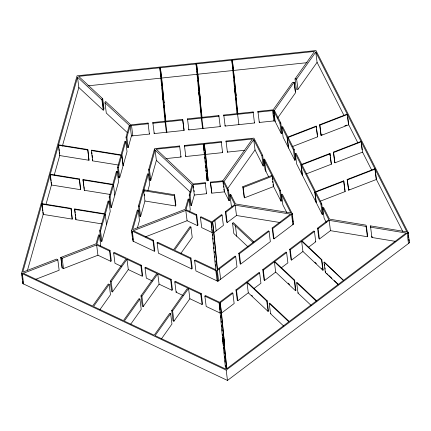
<?xml version="1.0" encoding="UTF-8"?>
<svg xmlns="http://www.w3.org/2000/svg" width="431" height="431" viewBox="0 0 431 431"><rect width="100%" height="100%" fill="white"/><g stroke="black" fill="none" stroke-linecap="round" stroke-linejoin="round"><path stroke-width="0.65" d="M21.55 273.313L77.047 75.813L315.977 50.562L408.146 232.46L409.45 242.772L227.482 380.438L22.854 283.625L21.55 273.313L226.183 370.132L227.482 380.438M77.537 77.214L78.835 87.52L103.23 110.207L101.931 99.9L77.537 77.214L22.751 272.182L56.585 259.085L57.84 259.936L59.144 270.248L35.294 279.477M22.854 283.625L22.902 281.583M27.514 270.172L43.305 213.975L43.062 212.041M46.02 204.31L51.575 184.549M54.29 174.884L59.844 155.112M62.376 146.104L78.835 87.52M99.69 230.892L104.383 214.191L74.595 209.385L74.719 208.943L104.507 213.749L108.084 201.018L108.93 201.153L110.234 211.465L101.835 241.338L100.994 241.204L99.69 230.892L100.536 231.032L101.835 241.338M109.205 197.037L112.653 184.764L82.978 179.975L83.102 179.533L112.777 184.323L116.418 171.36L117.264 171.495L118.563 181.807L111.349 207.483L110.503 207.349L109.205 197.037L110.045 197.177L111.349 207.483M117.539 167.379L120.922 155.332L91.367 150.564L91.491 150.123L121.046 154.891L124.888 141.228L125.728 141.363L127.032 151.674L119.683 177.825L118.837 177.691L117.539 167.379L118.38 167.519L119.683 177.825M126.041 137.123L129.338 125.389L104.997 102.75L105.309 101.657L105.8 101.608L130.808 124.866L148.027 123.05L149.401 134.079L131.444 135.975L128.185 147.564L127.339 147.429L126.041 137.123L126.886 137.257L128.185 147.564M99.416 235.008L96.84 244.172L109.997 250.395L111.3 260.707L110.848 261.342L97.934 255.233L63.486 268.567L62.145 267.926L60.9 257.415L96.065 243.801L98.57 234.873L99.416 235.008L100.719 245.32L100.375 246.537M100.536 231.032L108.93 201.153M110.045 197.177L117.264 171.495M118.38 167.519L125.728 141.363M126.886 137.257L130.14 125.669L148.097 123.772L148.027 123.05M118.837 177.691L119.193 176.419M145.215 236.931L187.097 220.72L197.533 225.661L196.229 215.349L185.793 210.409L133.287 230.736L153.49 240.293L154.788 250.6L154.336 251.241L132.818 241.058L131.514 230.752L137.338 210.026L138.184 210.161L139.488 220.467L137.37 227.999M144.951 201.018L175.622 205.97L174.323 195.658L143.652 190.712L144.951 201.018L140.603 216.491L139.763 216.357L138.459 206.045L147.51 173.822L148.356 173.957L149.659 184.269L147.876 190.615M179.608 145.985L179.679 146.707L156.2 149.191L193.228 183.956L205.199 182.696L205.269 183.417L193.013 184.71L194.316 195.022L191.369 205.506L190.524 205.366L189.225 195.06L192.102 184.807L155.079 150.036L156.383 160.348L150.775 180.287L149.934 180.153L148.63 169.841L154.589 148.63L179.608 145.985L180.982 157.019L165.983 158.603M138.184 210.161L132.716 229.615L185.222 209.288L188.105 199.036L188.95 199.176L190.254 209.482L189.559 211.95M140.603 216.491L139.305 206.18L148.356 173.957M150.775 180.287L149.476 169.981L155.079 150.036M149.934 180.153L150.29 178.876M174.323 195.658L174.571 194.774L143.9 189.823L144.143 191.757M175.622 205.97L175.87 205.086L174.571 194.774M188.95 199.176L186.003 209.66L196.681 214.713L197.985 225.02L197.533 225.661M191.369 205.506L190.066 195.195L193.013 184.71M70.91 208.793L41.877 204.105L43.181 214.417L72.214 219.099L71.034 208.351L42.006 203.664L42.901 210.754M79.288 179.382L50.147 174.679L51.451 184.991L80.592 189.688L79.412 178.94L50.271 174.237M87.665 149.966L58.417 145.247L59.72 155.553L88.969 160.273L87.795 149.525L58.541 144.805L58.869 147.38M101.931 99.9L102.244 98.801L102.729 98.753L104.027 109.059L103.542 109.108L103.23 110.207M72.214 219.099L71.034 208.351M80.592 189.688L79.412 178.94M88.969 160.273L87.795 149.525M62.145 267.926L60.9 257.415M101.716 223.861L75.894 219.691L75.775 217.321M109.997 194.435L84.282 190.286L84.406 189.845M118.283 165.003L92.665 160.871L92.627 159.141M110.848 261.342L109.544 251.036L109.997 250.395M121.467 266.369L114.969 263.293L113.671 252.986L114.118 252.345L141.363 265.232L142.666 275.544L142.214 276.179L128.293 269.596L126.989 259.284L140.91 265.873L142.214 276.179M128.293 269.596L112.469 291.932L111.554 291.496L110.25 281.184L126.073 258.853L113.671 252.986M57.84 259.936L23.322 273.302L92.611 306.085L108.273 283.981L109.188 284.417L93.527 306.516L123.401 320.653L139.003 298.629L139.919 299.066L141.223 309.372L130.566 324.414M112.469 291.932L111.166 281.621L126.989 259.284M99.798 309.819L110.487 294.723L109.188 284.417M154.336 251.241L153.037 240.929L153.49 240.293M190.933 227.062L174.512 250.239L190.949 258.018L192.253 268.324L191.8 268.966L158.414 253.169L157.11 242.858L157.563 242.222L173.596 249.808L190.012 226.631L190.933 227.062L192.231 237.373L180.778 253.541M140.91 265.873L141.363 265.232M152.251 280.931L146.335 278.13L145.031 267.823L145.484 267.188L171.129 279.32L172.432 289.627L171.98 290.268L159.082 284.164L157.778 273.852L170.676 279.956L171.98 290.268M196.229 215.349L196.681 214.713M159.082 284.164L143.194 306.586L142.284 306.15L140.98 295.838L156.862 273.421L145.031 267.823M222.843 180.826L252.469 139.014L226.097 141.804L226.027 141.082L253.934 138.13L262.678 155.386L263.982 165.693L263.179 166.005L255.028 149.923L253.73 139.612L224.104 181.424L228.478 190.055L229.777 200.361L228.98 200.674L224.497 191.833L223.193 181.521L210.511 182.863L210.441 182.141L222.843 180.826L223.253 184.048M295.03 78.938L296.684 78.986L315.767 52.043L317.071 62.35L297.983 89.292L296.334 89.244L295.03 78.938L314.506 51.445L232.363 60.124L236.086 95.456L232.363 60.124M139.919 299.066L124.317 321.084L154.19 335.221L169.733 313.278L170.649 313.714L171.953 324.026L161.463 338.831M143.194 306.586L141.896 296.275L157.778 273.852M274.407 110.422L294.152 82.229L292.584 82.391L273.146 109.824L257.921 111.435L257.991 112.157L273.496 110.519L279.972 123.293L281.276 133.605L282.073 133.292L280.775 122.986L274.407 110.422L274.569 111.71M212.461 232.724L201.703 227.633L200.399 217.321L200.851 216.685L211.853 221.89L221.512 214.579L222.078 215.112L223.382 225.418L213.932 232.568L217.542 269.898M227.331 189.02L255.028 149.923M277.656 117.986L295.547 92.73L294.244 82.423M170.676 279.956L171.129 279.32M191.8 268.966L190.497 258.654L190.949 258.018M183.116 295.531L176.101 292.218L174.803 281.906L175.25 281.271L201.25 293.57L202.554 303.877L202.064 304.496L189.872 298.731L188.568 288.42L200.76 294.19L202.064 304.496M222.078 215.112L212.634 222.256L217.208 269.585L235.132 256.025L235.692 256.558L236.996 266.864L217.903 281.314L195.922 270.916L194.618 260.604L195.071 259.968L215.737 269.741L211.158 222.412L200.399 217.321M176.101 292.218L176.554 291.577M189.872 298.731L173.925 321.24L173.009 320.804L171.705 310.498L187.652 287.989L174.803 281.906M170.649 313.714L155.106 335.652L225.532 368.968L222.579 338.475L223.592 337.737L226.878 368.57M173.925 321.24L172.621 310.934L188.568 288.42M200.76 294.19L201.25 293.57M220.279 311.904L220.446 313.197L206.185 306.446L204.881 296.14L205.377 295.521L219.621 302.26L232.287 292.676L232.853 293.204L234.157 303.516L221.512 313.084L224.513 344.132L220.209 302.772L232.853 293.204M227.207 222.525L226.641 221.992L225.343 211.686L234.836 204.499L229.944 194.844L230.747 194.532L235.531 203.976L290.866 212.903L281.556 194.537L282.359 194.225L292.261 213.765L293.559 224.072L274.019 238.86L273.453 238.327L272.15 228.021L290.521 214.121L235.186 205.188L225.909 212.214L227.207 222.525L236.49 215.5L279.967 222.515M247.997 246.807L233.828 233.505L232.524 223.199L233.343 222.579L253.864 241.85M238.796 253.256L268.486 230.795L269.046 231.323L270.35 241.635L240.665 264.095L240.099 263.562L238.796 253.256L239.361 253.784L240.665 264.095M217.903 281.314L216.599 271.002L235.692 256.558M239.361 253.784L269.046 231.323M274.019 238.86L272.715 228.549L292.261 213.765M237.826 300.741L236.522 290.435L246.99 282.515L248.294 292.821L237.826 300.741L237.26 300.213L235.956 289.901L259.074 272.408L259.64 272.942L260.944 283.248L254.021 288.484M264.607 280.479L263.309 270.167L274.369 261.8L275.673 272.106L264.607 280.479L264.041 279.945L262.743 269.639L286.033 252.016L286.599 252.544L287.903 262.856L281.217 267.91M291.566 260.082L290.262 249.77L301.625 241.177L302.928 251.483L291.566 260.082L291 259.548L289.697 249.242L313.881 230.946L314.447 231.479L315.751 241.786L308.504 247.265M317.545 228.171L328.799 219.659L322.776 207.774L323.579 207.462L329.494 219.137L365.865 225.127L366.398 226.189L367.702 236.495L367.374 236.743L330.453 230.66L319.414 239.011L318.848 238.483L317.545 228.171L318.11 228.705L319.414 239.011M259.64 272.942L247.399 282.203L267.177 300.779L268.475 311.085L268.066 311.392L248.294 292.821M286.599 252.544L274.779 261.488L294.632 280.134L295.935 290.446L295.526 290.753L275.673 272.106M314.447 231.479L302.029 240.87L321.828 259.694L323.131 270L322.862 270.205L302.928 251.483M318.11 228.705L329.149 220.354L366.07 226.431L366.398 226.189M226.183 370.132L408.146 232.46M223.021 341.023L222.207 334.58L223.215 333.826M268.066 311.392L266.767 301.086L267.177 300.779M295.526 290.753L294.222 280.441L294.632 280.134M322.862 270.205L321.558 259.893L321.828 259.694M283.754 326.122L270.544 313.714L269.24 303.408L269.65 303.101L289.223 321.478L406.131 233.031L370.606 227.18L370.962 226.911L370.445 225.882L406.896 231.883L375.11 169.151L347.354 179.894L348.657 190.2L376.408 179.458L375.11 169.151M311.155 305.428L297.993 293.069L296.695 282.763L297.099 282.456L316.602 300.763M338.437 284.832L325.324 272.516L324.026 262.21L324.279 262.016L343.572 280.36M270.544 313.714L270.948 313.407M297.993 293.069L298.403 292.762M325.324 272.516L325.416 271.04M370.445 225.882L371.905 237.486L372.265 237.217L371.748 236.188M279.972 123.293L280.775 122.986M316.37 126.509L288.102 137.451L294.265 149.611L295.569 159.917L294.766 160.23L283.129 137.268L281.831 126.956L282.628 126.649L287.897 137.042L316.165 126.1L317.674 136.816L292.477 146.567M321.17 135.463L319.867 125.157L347.413 114.49L348.717 124.801L321.17 135.463L320.966 135.054L319.662 124.748L347.208 114.086L315.767 52.043M263.179 166.005L261.876 155.699L262.678 155.386M320.966 135.054L322.216 134.569M344.752 125.847L346.632 125.119M268.675 176.845L265.038 169.669L263.734 159.362L264.537 159.05L280.5 190.561L281.804 200.868L281.001 201.18L273.599 186.564L272.295 176.257L243.192 187.523L244.496 197.829L273.599 186.564M294.766 160.23L293.463 149.923L294.265 149.611M330.108 153.878L301.953 164.777L315.594 191.698L343.642 180.842L343.846 181.252L315.799 192.107L321.725 203.798L323.024 214.105L322.226 214.417L296.625 163.893L295.321 153.587L296.124 153.274L301.743 164.373L329.904 153.474L331.412 164.189L306.382 173.876M228.98 200.674L227.676 190.362L228.478 190.055M244.496 197.829L244.081 197.015L242.777 186.709L271.886 175.444M334.914 162.832L333.61 152.526L361.259 141.821L362.563 152.132L334.914 162.832L334.709 162.422L333.405 152.116L361.054 141.411L347.413 114.49M60.841 257.619L62.183 258.261L96.63 244.921L109.544 251.036M281.001 201.18L279.703 190.868L280.5 190.561M348.657 190.2L347.149 179.485L374.9 168.742L361.259 141.821M348.453 189.796L349.686 189.317M320.217 201.212L345.15 191.558L343.846 181.252M322.226 214.417L320.923 204.111L321.725 203.798M160.569 73.588L159.836 67.791L78.663 76.368L102.729 98.753M163.376 101.641L163.538 102.928L164.076 102.874L160.37 67.737L196.046 63.966L196.778 69.763M199.758 99.195L199.634 97.885L199.758 99.195L200.291 99.141L196.579 63.907L231.83 60.184L232.562 65.981M87.946 85.834L161.14 78.103M160.37 67.737L161.673 78.043L197.35 74.272M196.579 63.907L197.883 74.218L233.133 70.49M233.667 70.436L307.131 62.673M152.843 122.539L154.217 133.572L184.064 130.415L182.76 120.109L152.913 123.261L152.843 122.539L165.003 121.256L162.541 95.768L163.074 95.714L165.833 121.052M184.064 130.415L182.69 119.387L165.542 121.197L163.074 95.714M199.294 91.992L201.751 117.372L218.851 115.562L218.921 116.284L187.571 119.597L187.501 118.875L201.212 117.426L198.761 92.045L199.294 91.992L202.085 117.663M235.089 88.307L237.529 113.59L253.11 111.941L253.18 112.663L223.84 115.767L223.775 115.045L236.996 113.644L234.55 88.36L235.089 88.307L237.869 113.919M187.501 118.875L188.875 129.909L220.225 126.595L220.155 125.874M223.775 115.045L225.144 126.073L254.479 122.975L254.409 122.253M257.921 111.435L259.295 122.469L274.8 120.825L281.276 133.605M221.211 141.589L221.281 142.311L184.495 146.201L184.425 145.479L221.211 141.589L222.585 152.622L205.635 154.411L204.332 144.105L208.173 180.648L207.101 180.761L203.265 144.218L204.078 150.656M184.425 145.479L185.793 156.507L204.563 154.524M227.239 152.127L244.539 150.3M205.797 170.45L206.869 170.337M194.316 195.022L206.573 193.724L206.503 193.002M210.511 182.863L211.815 193.169L224.497 191.833M159.836 67.791L162.239 92.622L162.773 92.563M196.046 63.966L198.454 88.888L198.993 88.834M231.83 60.184L234.248 85.198L234.782 85.144M164.378 106.026L163.845 106.08L163.969 107.384M200.598 102.298L200.065 102.352L200.194 103.688M236.387 98.618L235.854 98.672L235.983 100.003M148.63 169.841L149.476 169.981M189.225 195.06L190.066 195.195M138.459 206.045L139.305 206.18M371.905 237.486L395.588 241.387M131.514 230.752L153.037 240.929M157.11 242.858L190.497 258.654M194.618 260.604L216.599 271.002M204.881 296.14L219.142 302.885L220.036 309.975M110.25 281.184L111.166 281.621M140.98 295.838L141.896 296.275M171.705 310.498L172.621 310.934M127.231 132.527L106.295 113.062L104.997 102.75M315.185 241.258L315.751 241.786M301.625 241.177L321.558 259.893M324.026 262.21L343.448 280.452M272.15 228.021L272.715 228.549M289.697 249.242L290.262 249.77M225.343 211.686L225.909 212.214M274.369 261.8L294.222 280.441M296.695 282.763L316.192 301.075M232.524 223.199L253.051 242.47M288.188 283.167L289.637 284.535M156.383 160.348L190.486 192.371M262.743 269.639L263.309 270.167M246.99 282.515L266.767 301.086M269.24 303.408L288.813 321.79L226.598 368.855L223.592 337.737M251.591 295.23L252.561 296.135M235.956 289.901L236.522 290.435M314.921 262.199L316.37 263.573M321.682 268.621L323.131 270M326.542 273.243L327.991 274.617M328.955 275.538L331.848 278.286M334.262 280.581L338.119 284.25M409.245 242.362L409.45 242.772M317.071 62.35L343.976 115.443M348.717 124.801L357.811 142.747M362.563 152.132L371.657 170.078M376.408 179.458L402.748 231.436M281.831 126.956L293.463 149.923M295.321 153.587L320.923 204.111M326.186 222.24L324.08 218.081L322.776 207.774M253.73 139.612L261.876 155.699M263.734 159.362L279.703 190.868M293.209 223.377L293.559 224.072M286.76 212.548L282.86 204.844L281.556 194.537M242.777 186.709L243.192 187.523M223.193 181.521L227.676 190.362M232.11 206.853L231.248 205.151L229.944 194.844M319.662 124.748L319.867 125.157M333.405 152.116L333.61 152.526M347.149 179.485L347.354 179.894M317.469 136.406L317.674 136.816M331.207 163.78L331.412 164.189M344.945 191.154L345.15 191.558M407.941 232.056L408.184 233.985M408.351 235.278L408.674 237.853M408.836 239.14L409.084 241.074M407.171 233.198L408.475 243.51M374.9 168.742L375.471 173.251M375.633 174.539L376.204 179.054M361.377 143.992L362.11 149.789M366.07 226.431L367.374 236.743M347.289 114.727L347.451 116.02M347.612 117.307L348.507 124.392M343.642 180.842L344.455 187.286M344.617 188.573L344.859 190.507M329.904 153.474L330.227 156.049M330.394 157.337L331.127 163.133M329.149 220.354L330.453 230.66M316.165 126.1L316.413 128.034M316.575 129.322L317.308 135.118M324.602 264.596L324.764 265.884M325.012 267.818L325.173 269.106M314.996 192.42L316.3 202.726M314.792 192.01L316.095 202.317M296.576 78.776L297.983 89.292M294.152 82.229L295.37 91.895M301.15 165.089L302.454 175.395M300.946 164.68L302.244 174.991M288.102 137.451L288.264 138.739M287.299 137.758L288.603 148.07M287.094 137.354L288.398 147.661M291.911 213.07L292.153 215.004M292.396 216.938L292.644 218.867M292.886 220.801L293.048 222.089M291.566 214.288L292.87 224.594M273.852 111.209L275.15 121.52M273.496 110.519L274.8 120.825M273.475 112.405L273.637 113.692M273.879 115.627L274.121 117.555M272.586 110.616L273.89 120.922M272.209 178.019L272.37 179.307M272.618 181.241L272.78 182.528M273.022 184.463L273.184 185.75M264.661 161.194L265.965 171.5M253.11 111.941L254.479 122.975M232.724 67.268L232.966 69.202M234.248 85.198L234.653 88.42M234.814 89.713L235.143 92.288M235.304 93.575L235.547 95.51L235.358 93.532M234.55 88.36L235.531 96.091M237.6 114.312L238.903 124.624M235.186 205.188L236.49 215.5M226.027 141.082L227.396 152.111L227.331 151.389M235.445 225.936L236.748 236.247M230.747 194.532L230.908 195.819M218.851 115.562L220.225 126.595M223.495 185.982L223.657 187.269M223.904 189.204L224.066 190.491M196.94 71.05L197.188 72.984M210.441 182.141L211.815 193.169M198.454 88.888L199.354 95.973M198.761 92.045L199.332 96.555M199.494 97.842L199.736 99.776M214.87 220.564L216.173 230.871M201.821 118.094L203.12 128.4M201.282 118.148L202.586 128.46M219.357 268.922L220.656 279.229M204.321 152.59L204.483 153.878M212.634 222.256L213.932 232.568M217.294 270.479L218.598 280.791M211.158 222.412L211.81 227.568M211.971 228.856L212.3 231.431M205.199 182.696L206.573 193.724M220.209 302.772L221.512 313.084M215.823 270.636L217.122 280.947M223.263 342.957L223.506 344.892M223.005 341.702L222.601 338.48L223.479 345.56M223.166 342.99L223.495 345.57M193.551 186.537L193.713 187.824M194.042 190.4L194.203 191.693M185.793 210.409L187.097 220.72M160.731 74.881L160.978 76.81M162.239 92.622L163.133 99.706M162.541 95.768L163.112 100.283M163.274 101.571L163.597 104.146M165.612 121.919L166.91 132.231M165.073 121.978L166.377 132.285M154.379 149.379L154.54 150.672M144.466 194.338L144.633 195.626M131.514 125.523L132.818 135.83M130.14 125.669L131.444 135.975M129.338 125.389L129.499 126.676M132.295 231.118L133.599 241.43M131.972 231.932L132.134 233.219M132.376 235.154L132.543 236.441M132.786 238.375L132.947 239.663M121.892 155.025L123.196 165.337M121.768 155.467L123.067 165.779M116.418 171.36L116.58 172.648M113.498 184.899L114.797 195.211M102.244 98.801L103.542 109.108M105.229 214.326L106.532 224.637M104.383 214.191L104.544 215.478M91.733 152.051L91.981 153.986M92.142 155.273L92.466 157.854M91.367 150.564L92.665 160.871M96.63 244.921L97.934 255.233M83.102 179.533L83.835 185.335M84.002 186.623L84.244 188.557M82.978 179.975L84.282 190.286M74.719 208.943L75.209 212.812M75.371 214.099L75.614 216.033M74.595 209.385L75.894 219.691M59.031 148.668L59.273 150.602M59.44 151.89L59.683 153.824M62.183 258.261L63.486 268.567M50.352 174.884L51.084 180.681M51.251 181.968L51.494 183.902M22.331 273.685L23.63 283.991M22.008 274.499L22.17 275.786M22.493 278.361L22.654 279.649M259.225 121.741L259.295 122.469M233.257 71.81L233.386 73.125M233.64 75.759L233.828 77.736M234.087 80.365L234.275 82.343M234.529 84.977L234.658 86.292M234.976 89.583L235.105 90.903M236.242 102.664L236.436 104.658M236.689 107.319L236.818 108.65M237.142 111.979L237.271 113.31M225.074 125.351L225.144 126.073M222.515 151.895L222.585 152.622M197.883 74.218L200.291 99.141M205.635 154.411L208.173 180.648M197.473 75.587L197.603 76.896M197.921 80.177L198.044 81.486M198.298 84.11L198.492 86.081M198.745 88.705L198.933 90.672M199.187 93.295L199.316 94.604M200.453 106.36L200.647 108.364M200.9 111.036L201.029 112.372M201.352 115.713L201.482 117.049M220.699 315.837L220.893 317.819M221.211 321.117L221.34 322.442M221.593 325.082L221.723 326.402M222.04 329.704L222.17 331.024M222.488 334.327L222.611 335.647M222.805 337.629L223.059 340.269M223.317 342.909L223.441 344.229M224.206 352.1L224.33 353.425M224.589 356.076L224.783 358.064M225.036 360.715L225.165 362.04M225.488 365.359L225.612 366.684M212.591 234.055L212.72 235.385M212.979 238.052L213.108 239.388M213.426 242.723L213.555 244.054M213.878 247.389L214.008 248.719M214.266 251.386L214.396 252.722M214.719 256.052L214.848 257.388M215.166 260.717L215.295 262.053M215.554 264.72L215.683 266.051M219.142 302.885L222.207 334.58M204.822 157.148L204.946 158.457M205.199 161.081L205.388 163.053M205.646 165.676L205.835 167.643M206.088 170.267L206.212 171.576M206.406 173.548L207.101 180.761M188.805 129.187L188.875 129.909M182.69 119.387L182.76 120.109M185.723 155.785L185.793 156.507M180.912 156.297L180.982 157.019M161.673 78.043L164.076 102.874M161.264 79.406L161.393 80.716M161.706 83.98L161.835 85.29M162.088 87.902L162.277 89.864M162.589 93.128L162.719 94.432M162.972 97.05L163.16 99.006M163.414 101.619L163.538 102.928M164.286 110.654L164.41 111.958M164.664 114.576L164.852 116.532M165.17 119.802L165.294 121.106M154.147 132.85L154.217 133.572M149.331 133.357L149.401 134.079M223.899 348.792L223.721 347.494L223.899 348.792"/></g></svg>
